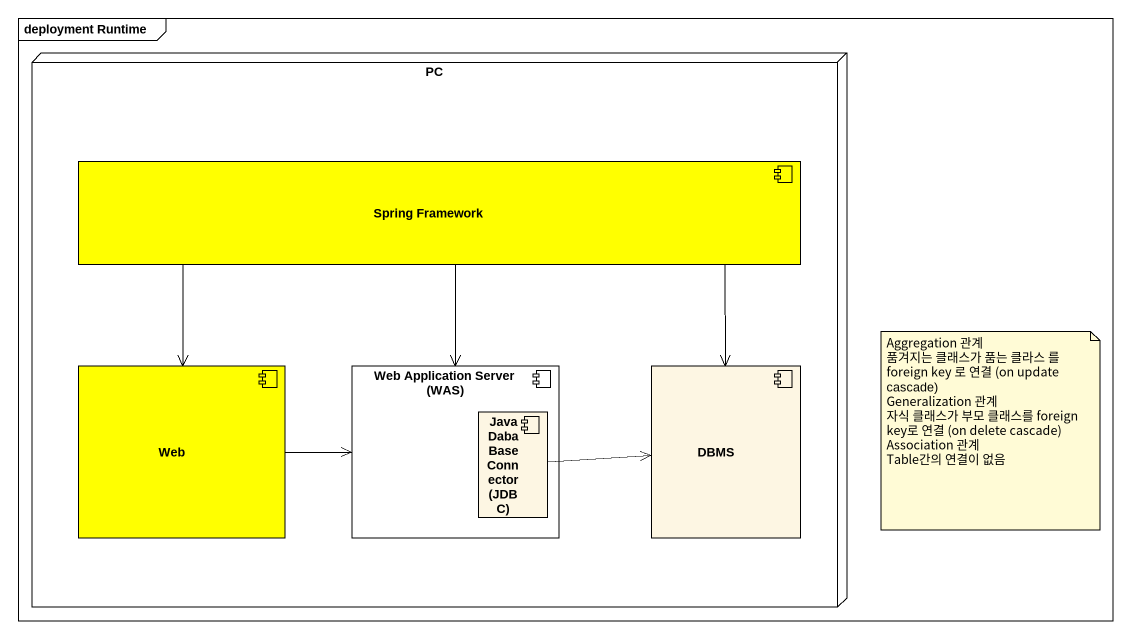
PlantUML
@startuml
mainframe deployment Runtime
node PC {
  component "Spring Framework" as Spring_Framework #FFFF00
  component Web #FFFF00
  component "Web Application Server (WAS)" as Web_Application_Server_WAS {
    component "Java DabaBase Connector (JDBC)" as Java_DabaBase_Connector_JDBC
  }
  component DBMS
}
Spring_Framework --> Web
Spring_Framework --> Web_Application_Server_WAS
Spring_Framework --> DBMS
Web -right-> Web_Application_Server_WAS
Java_DabaBase_Connector_JDBC -right-> DBMS
note as N1
  Aggregation 관계
  품겨지는 클래스가 품는 클라스 를 foreign key 로 연결 (on update cascade)
  Generalization 관계
  자식 클래스가 부모 클래스를 foreign key로 연결 (on delete cascade)
  Association 관계
  Table간의 연결이 없음
end note
@enduml
